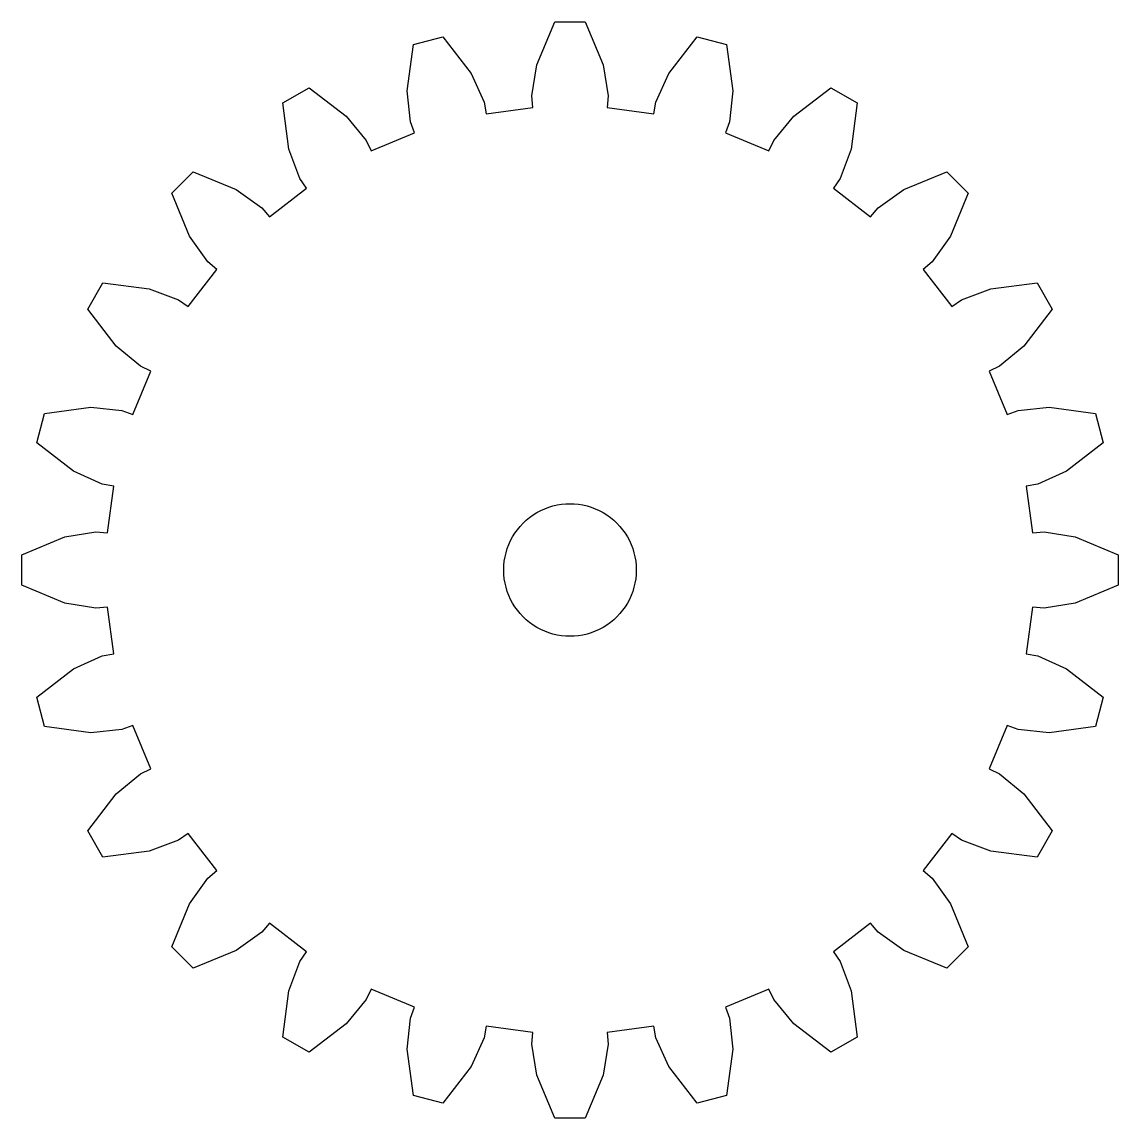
# Model space of a CAD drawing. Extents: x 60.6 to 93.7, y 112 to 145.1.
import ezdxf

# ---------------------------------------------------------------- set-up
doc = ezdxf.new("R2010")
doc.units = 0
doc.layers.add('Layer_1', color=7, linetype='CONTINUOUS')

msp = doc.modelspace()

# ---------------------------------------------------------------- linework, layer by layer
at = {"layer": 'Layer_1', "color": 7}
for points in [[(91.067585, 129.63611), (91.418265, 129.66435), (92.353305, 129.5112), (93.652995, 128.96739), (93.652995, 128.05643), (92.353305, 127.51262), (91.418265, 127.35947), (91.067585, 127.38771), (90.882865, 125.98458), (91.228895, 125.92109), (92.092445, 125.53115), (93.207095, 124.66949), (92.971315, 123.78957), (91.575175, 123.60068), (90.632355, 123.69475), (90.300935, 123.81279), (89.759345, 122.50528), (90.077155, 122.35439), (90.810355, 121.75424), (91.664005, 120.63344), (91.208525, 119.84453), (89.811065, 120.02342), (88.924715, 120.35831), (88.635145, 120.5581), (87.773595, 119.43532), (88.041535, 119.20732), (88.594415, 118.43785), (89.128895, 117.1343), (88.484755, 116.49016), (87.181205, 117.02464), (86.411735, 117.57752), (86.183735, 117.84546), (85.060955, 116.98391), (85.260745, 116.69434), (85.595635, 115.80799), (85.774525, 114.41053), (84.985615, 113.95505), (83.864815, 114.8087), (83.264665, 115.5419), (83.113775, 115.85971), (81.806265, 115.31812), (81.924305, 114.9867), (82.018375, 114.04388), (81.829485, 112.64774), (80.949565, 112.41196), (80.087905, 113.52661), (79.697965, 114.39016), (79.634475, 114.73619), (78.231345, 114.55147), (78.259585, 114.20079), (78.106435, 113.26575), (77.562625, 111.96606), (76.651665, 111.96606), (76.107855, 113.26575), (75.954705, 114.20079), (75.982945, 114.55147), (74.579815, 114.73619), (74.516325, 114.39016), (74.126385, 113.52661), (73.264725, 112.41196), (72.384805, 112.64774), (72.195915, 114.04388), (72.289985, 114.9867), (72.408025, 115.31812), (71.100515, 115.85971), (70.949625, 115.5419), (70.349475, 114.8087), (69.228675, 113.95505), (68.439765, 114.41053), (68.618655, 115.80799), (68.953545, 116.69434), (69.153335, 116.98391), (68.030555, 117.84546), (67.802555, 117.57752), (67.033085, 117.02464), (65.729535, 116.49016), (65.085395, 117.1343), (65.619875, 118.43785), (66.172755, 119.20732), (66.440695, 119.43532), (65.579145, 120.5581), (65.289575, 120.35831), (64.403225, 120.02342), (63.005765, 119.84453), (62.550285, 120.63344), (63.403935, 121.75424), (64.137135, 122.35439), (64.454945, 122.50528), (63.913355, 123.81279), (63.581935, 123.69475), (62.639115, 123.60068), (61.242975, 123.78957), (61.007195, 124.66949), (62.121845, 125.53115), (62.985395, 125.92109), (63.331425, 125.98458), (63.146705, 127.38771), (62.796025, 127.35947), (61.860985, 127.51262), (60.561295, 128.05643), (60.561295, 128.96739), (61.860985, 129.5112), (62.796025, 129.66435), (63.146705, 129.63611), (63.331425, 131.03924), (62.985395, 131.10273), (62.121845, 131.49267), (61.007195, 132.35433), (61.242975, 133.23425), (62.639115, 133.42314), (63.581935, 133.32907), (63.913355, 133.21103), (64.454945, 134.51854), (64.137135, 134.66943), (63.403935, 135.26958), (62.550285, 136.39038), (63.005765, 137.17929), (64.403225, 137.0004), (65.289575, 136.66551), (65.579145, 136.46572), (66.440695, 137.5885), (66.172755, 137.8165), (65.619875, 138.58597), (65.085395, 139.88952), (65.729535, 140.53366), (67.033085, 139.99918), (67.802555, 139.4463), (68.030555, 139.17836), (69.153335, 140.03991), (68.953545, 140.32948), (68.618655, 141.21583), (68.439765, 142.61329), (69.228675, 143.06877), (70.349475, 142.21512), (70.949625, 141.48192), (71.100515, 141.16411), (72.408025, 141.7057), (72.289985, 142.03712), (72.195915, 142.97994), (72.384805, 144.37608), (73.264725, 144.61186), (74.126385, 143.49721), (74.516325, 142.63366), (74.579815, 142.28763), (75.982945, 142.47235), (75.954705, 142.82303), (76.107855, 143.75807), (76.651665, 145.05776), (77.562625, 145.05776), (78.106435, 143.75807), (78.259585, 142.82303), (78.231345, 142.47235), (79.634475, 142.28763), (79.697965, 142.63366), (80.087905, 143.49721), (80.949565, 144.61186), (81.829485, 144.37608), (82.018375, 142.97994), (81.924305, 142.03712), (81.806265, 141.7057), (83.113775, 141.16411), (83.264665, 141.48192), (83.864815, 142.21512), (84.985615, 143.06877), (85.774525, 142.61329), (85.595635, 141.21583), (85.260745, 140.32948), (85.060955, 140.03991), (86.183735, 139.17836), (86.411735, 139.4463), (87.181205, 139.99918), (88.484755, 140.53366), (89.128895, 139.88952), (88.594415, 138.58597), (88.041535, 137.8165), (87.773595, 137.5885), (88.635145, 136.46572), (88.924715, 136.66551), (89.811065, 137.0004), (91.208525, 137.17929), (91.664005, 136.39038), (90.810355, 135.26958), (90.077155, 134.66943), (89.759345, 134.51854), (90.300935, 133.21103), (90.632355, 133.32907), (91.575175, 133.42314), (92.971315, 133.23425), (93.207095, 132.35433), (92.092445, 131.49267), (91.228895, 131.10273), (90.882865, 131.03924)], [(79.107145, 128.51191)]]:
    msp.add_lwpolyline(points, close=True, dxfattribs=at)
for points in [[(76.107145, 130.243961), (76.725947, 130.601226), (77.488343, 130.601226), (78.107145, 130.243961)], [(75.107145, 128.51191), (75.107145, 129.226441), (75.488343, 129.886695), (76.107145, 130.243961)], [(78.107145, 130.243961), (78.725947, 129.886695), (79.107145, 129.226441), (79.107145, 128.51191)], [(76.107145, 126.779859), (75.488343, 127.137125), (75.107145, 127.797379), (75.107145, 128.51191)], [(79.107145, 128.51191), (79.107145, 127.797379), (78.725947, 127.137125), (78.107145, 126.779859)], [(78.107145, 126.779859), (77.488343, 126.422594), (76.725947, 126.422594), (76.107145, 126.779859)]]:
    msp.add_open_spline(points, degree=3, dxfattribs=at)

doc.saveas('drawing.dxf')
